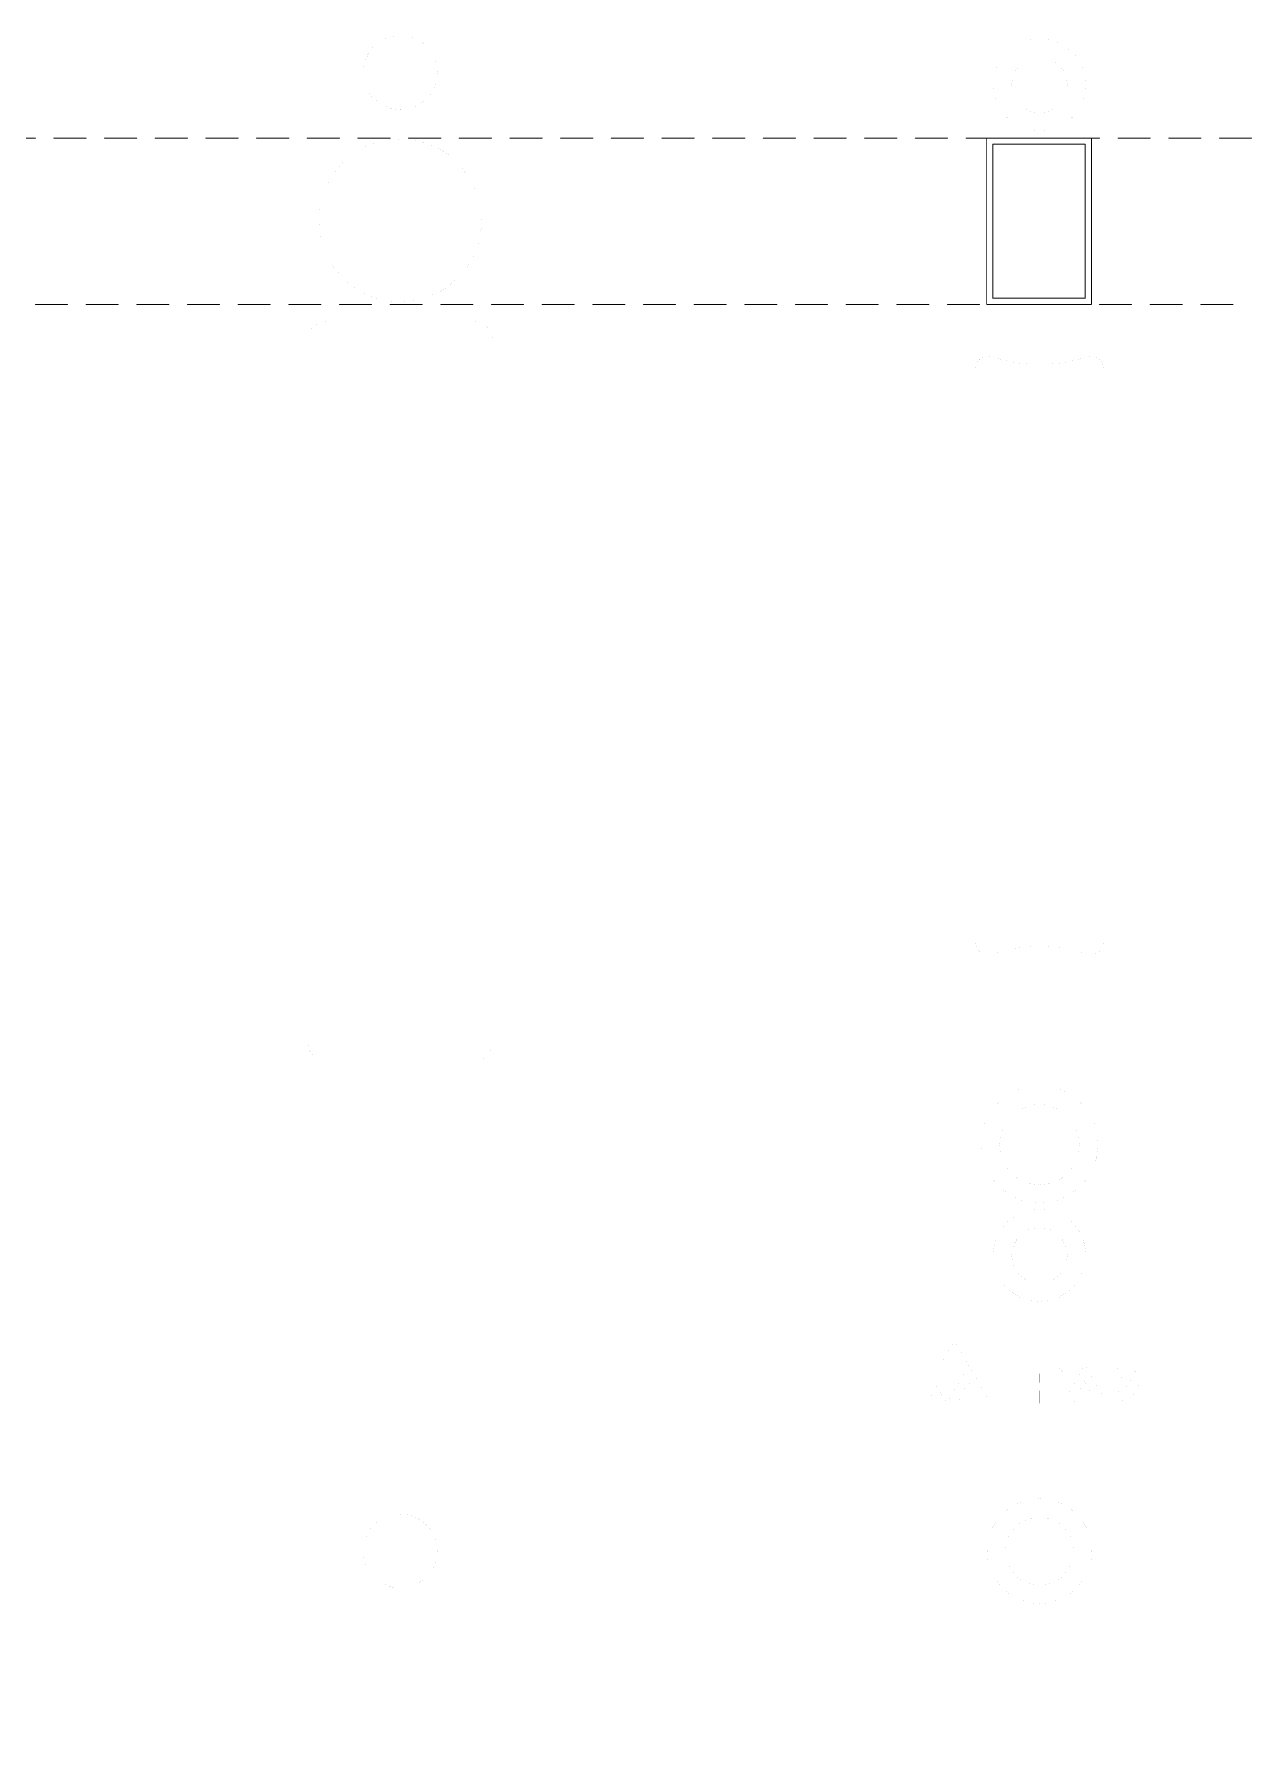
# Model space of a CAD drawing. Extents: x 56 to 255, y 68 to 308.
# Drawn here: x 155.7 to 254.5, y 67.8 to 205.9 of the extents above; entities that cross this region are included whole.
import ezdxf

# ---------------------------------------------------------------- set-up
doc = ezdxf.new("R2010")
doc.units = 0
doc.layers.add('120', color=132, linetype='CONTINUOUS')
doc.layers.add('47', color=251, linetype='CONTINUOUS')

msp = doc.modelspace()

# ---------------------------------------------------------------- linework, layer by layer
at = {"layer": '120'}
for points, const_width in [([(174.392, 67.8161), (174.392, 307.8161)], 0.001), ([(196.392, 307.8161), (196.392, 67.8161)], 0.001), ([(226.2889, 307.8161), (226.2889, 67.8161)], 0.001), ([(248.2889, 67.8161), (248.2889, 307.8161)], 0.001), ([(233, 184), (233, 197.5)], 0.0762), ([(233, 197.5), (241.5, 197.5)], 0.0762), ([(241.5, 197.5), (241.5, 184)], 0.0762), ([(233.5, 197), (241, 197)], 0.0762), ([(233.5, 197), (233.5, 184.5)], 0.0762), ([(241, 197), (241, 184.5)], 0.0762), ([(241.5, 184), (233, 184)], 0.0762), ([(241, 184.5), (233.5, 184.5)], 0.0762), ([(191.392, 182.6161), (179.392, 182.6161)], 0.001), ([(177.892, 181.1161), (177.892, 124.1162)], 0.001), ([(192.892, 181.1161), (192.892, 124.1162)], 0.001), ([(232.089, 178.8133), (232.089, 132.219)], 0.001), ([(242.4889, 132.219), (242.4889, 178.8133)], 0.001), ([(191.392, 122.6162), (179.392, 122.6162)], 0.001), ([(230.3957, 99.8808), (229.2595, 97.9133)], 0.001), ([(233.2332, 94.9654), (230.3957, 99.8808)], 0.001), ([(229.2595, 97.9133), (231.5159, 97.9131)], 0.001), ([(231.5237, 97.8996), (229.7516, 94.8306)], 0.001), ([(233.2333, 97.8605), (233.2332, 94.9654)], 0.001), ([(233.9707, 97.8604), (233.2333, 97.8605)], 0.001), ([(233.9706, 96.7073), (233.9707, 97.8604)], 0.001), ([(235.4538, 96.7072), (233.9706, 96.7073)], 0.001), ([(235.4539, 97.8603), (235.4538, 96.7072)], 0.001), ([(236.1912, 97.8603), (235.4539, 97.8603)], 0.001), ([(236.191, 94.8167), (236.1912, 97.8603)], 0.001), ([(236.5513, 97.8603), (236.5511, 94.8167)], 0.001), ([(238.2917, 97.8602), (236.5513, 97.8603)], 0.001), ([(237.2886, 97.2086), (237.2885, 96.497)], 0.001), ([(238.1459, 97.2086), (237.2886, 97.2086)], 0.001), ([(240.9495, 97.9131), (239.3046, 95.0645)], 0.001), ([(242.6511, 94.9654), (240.9495, 97.9131)], 0.001), ([(242.6513, 97.8599), (242.6511, 94.9654)], 0.001), ([(243.5001, 97.8598), (242.6513, 97.8599)], 0.001), ([(244.383, 96.029), (243.5001, 97.8598)], 0.001), ([(245.2662, 97.8597), (244.383, 96.029)], 0.001), ([(246.115, 97.8597), (245.2662, 97.8597)], 0.001), ([(246.1148, 94.8161), (246.115, 97.8597)], 0.001), ([(228.9294, 96.2279), (228.1148, 94.8172)], 0.001), ([(229.736, 94.8306), (228.9294, 96.2279)], 0.001), ([(231.5314, 96.5699), (231.0589, 95.7515)], 0.001), ([(231.0589, 95.7515), (232.0039, 95.7515)], 0.001), ([(232.0039, 95.7515), (231.5314, 96.5699)], 0.001), ([(233.9705, 94.8168), (233.9706, 95.97)], 0.001), ([(233.9706, 95.97), (235.4538, 95.9699)], 0.001), ([(235.4538, 95.9699), (235.4537, 94.8167)], 0.001), ([(237.2884, 94.8166), (237.2885, 95.8454)], 0.001), ([(237.2885, 96.497), (238.1459, 96.497)], 0.001), ([(237.2885, 95.8454), (238.0393, 95.8454)], 0.001), ([(238.0393, 95.8454), (238.6002, 94.8166)], 0.001), ([(239.3046, 95.0645), (238.8029, 95.9848)], 0.001), ([(240.9494, 96.5694), (240.4768, 95.751)], 0.001), ([(240.4768, 95.751), (241.4219, 95.7509)], 0.001), ([(241.4219, 95.7509), (240.9494, 96.5694)], 0.001), ([(243.3884, 94.8163), (243.3885, 96.3938)], 0.001), ([(243.3885, 96.3938), (244.1493, 94.8162)], 0.001), ([(244.6166, 94.8162), (245.3776, 96.3937)], 0.001), ([(245.3776, 96.3937), (245.3775, 94.8161)], 0.001), ([(228.1148, 94.8172), (230.6183, 94.817)], 0.001), ([(230.6183, 94.817), (230.8658, 95.2457)], 0.001), ([(230.8658, 95.2457), (232.1969, 95.2456)], 0.001), ([(232.1969, 95.2456), (232.4444, 94.8169)], 0.001), ([(232.4444, 94.8169), (233.9705, 94.8168)], 0.001), ([(235.4537, 94.8167), (236.191, 94.8167)], 0.001), ([(236.5511, 94.8167), (237.2884, 94.8166)], 0.001), ([(238.6002, 94.8166), (240.0362, 94.8165)], 0.001), ([(240.0362, 94.8165), (240.2837, 95.2451)], 0.001), ([(240.2837, 95.2451), (241.6149, 95.245)], 0.001), ([(241.6149, 95.245), (241.8624, 94.8164)], 0.001), ([(241.8624, 94.8164), (243.3884, 94.8163)], 0.001), ([(244.1493, 94.8162), (244.6166, 94.8162)], 0.001), ([(245.3775, 94.8161), (246.1148, 94.8161)], 0.001), ([(174.392, 67.8161), (196.392, 67.8161)], 0.001), ([(226.2889, 67.8161), (248.2889, 67.8161)], 0.001)]:
    msp.add_lwpolyline(points, dxfattribs=dict(at, const_width=const_width))
for points, const_width in [([(185.392, 199.8161, 1), (185.392, 205.8161, 1), (185.392, 199.8161)], 0.001), ([(237.2889, 198.0661, 1), (237.2889, 205.5661, 1), (237.2889, 198.0661)], 0.001), ([(237.2889, 199.5661, 1), (237.2889, 204.0661, 1), (237.2889, 199.5661)], 0.001), ([(233.019, 197.5, 1), (232.981, 197.5)], 0.0381), ([(233, 197.519, 1), (233, 197.481)], 0.0381), ([(241.519, 197.5, 1), (241.481, 197.5)], 0.0381), ([(241.5, 197.481, 1), (241.5, 197.519)], 0.0381), ([(185.392, 184.2161, 1), (185.392, 197.4161, 1), (185.392, 184.2161)], 0.001), ([(233.5, 197.019, 1), (233.5, 196.981)], 0.0381), ([(233.519, 197, 1), (233.481, 197)], 0.0381), ([(241.019, 197, 1), (240.981, 197)], 0.0381), ([(241, 196.981, 1), (241, 197.019)], 0.0381), ([(233, 184.019, 1), (233, 183.981)], 0.0381), ([(232.981, 184, 1), (233.019, 184)], 0.0381), ([(233.5, 184.519, 1), (233.5, 184.481)], 0.0381), ([(233.481, 184.5, 1), (233.519, 184.5)], 0.0381), ([(240.981, 184.5, 1), (241.019, 184.5)], 0.0381), ([(241, 184.481, 1), (241, 184.519)], 0.0381), ([(241.481, 184, 1), (241.519, 184)], 0.0381), ([(241.5, 183.981, 1), (241.5, 184.019)], 0.0381), ([(179.392, 182.6161, 0.4142), (177.892, 181.1161)], 0.001), ([(179.392, 182.6164, 1), (179.392, 182.6159)], 0.0005), ([(179.392, 182.6159, 1), (179.392, 182.6164)], 0.0005), ([(192.892, 181.1161, 0.4142), (191.392, 182.6161)], 0.001), ([(191.392, 182.6164, 1), (191.392, 182.6159)], 0.0005), ([(191.392, 182.6159, 1), (191.392, 182.6164)], 0.0005), ([(177.8922, 181.1161, 1), (177.8917, 181.1161)], 0.0005), ([(177.8917, 181.1161, 1), (177.8922, 181.1161)], 0.0005), ([(192.8922, 181.1161, 1), (192.8917, 181.1161)], 0.0005), ([(192.8917, 181.1161, 1), (192.8922, 181.1161)], 0.0005), ([(233.412, 179.7597, 0.5142), (232.0889, 178.8133)], 0.001), ([(233.412, 179.7597, 0.166), (241.1659, 179.7597)], 0.001), ([(233.4121, 179.7599, 1), (233.4119, 179.7594)], 0.0005), ([(233.4119, 179.7594, 1), (233.4121, 179.7599)], 0.0005), ([(241.1658, 179.7599, 1), (241.1659, 179.7594)], 0.0005), ([(242.489, 178.8133, 0.5142), (241.1659, 179.7597)], 0.001), ([(241.1659, 179.7594, 1), (241.1658, 179.7599)], 0.0005), ([(232.0892, 178.8133, 1), (232.0887, 178.8133)], 0.0005), ([(232.0887, 178.8133, 1), (232.0892, 178.8133)], 0.0005), ([(242.4892, 178.8133, 1), (242.4887, 178.8133)], 0.0005), ([(242.4887, 178.8133, 1), (242.4892, 178.8133)], 0.0005), ([(232.089, 132.219, 0.5142), (233.412, 131.2726)], 0.001), ([(232.0892, 132.219, 1), (232.0887, 132.219)], 0.0005), ([(232.0887, 132.219, 1), (232.0892, 132.219)], 0.0005), ([(241.1659, 131.2726, 0.166), (233.412, 131.2726)], 0.001), ([(233.4119, 131.2729, 1), (233.4121, 131.2724)], 0.0005), ([(233.4121, 131.2724, 1), (233.4119, 131.2729)], 0.0005), ([(241.1659, 131.2729, 1), (241.1658, 131.2724)], 0.0005), ([(241.1659, 131.2726, 0.5142), (242.4889, 132.219)], 0.001), ([(241.1658, 131.2724, 1), (241.1659, 131.2729)], 0.0005), ([(242.4892, 132.219, 1), (242.4887, 132.219)], 0.0005), ([(242.4887, 132.219, 1), (242.4892, 132.219)], 0.0005), ([(177.892, 124.1161, 0.4142), (179.392, 122.6161)], 0.001), ([(177.8922, 124.1161, 1), (177.8917, 124.1161)], 0.0005), ([(177.8917, 124.1162, 1), (177.8922, 124.1162)], 0.0005), ([(191.392, 122.6161, 0.4142), (192.892, 124.1161)], 0.001), ([(192.8922, 124.1161, 1), (192.8917, 124.1161)], 0.0005), ([(192.8917, 124.1162, 1), (192.8922, 124.1162)], 0.0005), ([(179.392, 122.6164, 1), (179.392, 122.6159)], 0.0005), ([(179.392, 122.6159, 1), (179.392, 122.6164)], 0.0005), ([(191.392, 122.6164, 1), (191.392, 122.6159)], 0.0005), ([(191.392, 122.6159, 1), (191.392, 122.6164)], 0.0005), ([(237.2889, 111.0661, 1), (237.2889, 120.5661, 1), (237.2889, 111.0661)], 0.001), ([(237.2889, 112.5661, 1), (237.2889, 119.0661, 1), (237.2889, 112.5661)], 0.001), ([(237.2889, 103.0661, 1), (237.2889, 110.5661, 1), (237.2889, 103.0661)], 0.001), ([(237.2889, 104.5661, 1), (237.2889, 109.0661, 1), (237.2889, 104.5661)], 0.001), ([(230.3959, 99.8809, 1), (230.3954, 99.8807)], 0.0005), ([(230.3959, 99.8807, 1), (230.3954, 99.8809)], 0.0005), ([(229.2593, 97.9134, 1), (229.2598, 97.9131)], 0.0005), ([(229.2595, 97.9135, 1), (229.2595, 97.913)], 0.0005), ([(231.5237, 97.8996, 0.5776), (231.5159, 97.9131)], 0.001), ([(231.5159, 97.9134, 1), (231.5159, 97.9129)], 0.0005), ([(231.5159, 97.9129, 1), (231.5159, 97.9134)], 0.0005), ([(231.5235, 97.8998, 1), (231.5239, 97.8995)], 0.0005), ([(231.5239, 97.8995, 1), (231.5235, 97.8998)], 0.0005), ([(233.2333, 97.8607, 1), (233.2333, 97.8602)], 0.0005), ([(233.2336, 97.8604, 1), (233.2331, 97.8605)], 0.0005), ([(233.9706, 96.7075, 1), (233.9706, 96.707)], 0.0005), ([(233.9703, 96.7073, 1), (233.9708, 96.7073)], 0.0005), ([(233.9709, 97.8604, 1), (233.9704, 97.8604)], 0.0005), ([(233.9707, 97.8602, 1), (233.9707, 97.8607)], 0.0005), ([(235.4539, 97.8606, 1), (235.4539, 97.8601)], 0.0005), ([(235.4541, 97.8603, 1), (235.4536, 97.8603)], 0.0005), ([(235.4536, 96.7072, 1), (235.454, 96.7072)], 0.0005), ([(235.4538, 96.7069, 1), (235.4538, 96.7074)], 0.0005), ([(236.1914, 97.8603, 1), (236.1909, 97.8603)], 0.0005), ([(236.1912, 97.86, 1), (236.1912, 97.8605)], 0.0005), ([(236.5515, 97.8602, 1), (236.551, 97.8603)], 0.0005), ([(236.5513, 97.8605, 1), (236.5513, 97.86)], 0.0005), ([(237.2888, 97.2086, 1), (237.2883, 97.2086)], 0.0005), ([(237.2886, 97.2088, 1), (237.2886, 97.2083)], 0.0005), ([(238.1459, 96.497, 1), (238.1459, 97.2086)], 0.001), ([(238.1459, 97.2088, 1), (238.1459, 97.2083)], 0.0005), ([(238.1459, 97.2083, 1), (238.1459, 97.2088)], 0.0005), ([(238.8029, 95.9848, 0.7638), (238.2917, 97.8601)], 0.001), ([(238.2917, 97.8604, 1), (238.2917, 97.8599)], 0.0005), ([(238.2917, 97.8599, 1), (238.2917, 97.8604)], 0.0005), ([(240.9497, 97.9133, 1), (240.9493, 97.913)], 0.0005), ([(240.9497, 97.913, 1), (240.9493, 97.9133)], 0.0005), ([(242.6513, 97.8601, 1), (242.6513, 97.8596)], 0.0005), ([(242.6515, 97.8599, 1), (242.6511, 97.8599)], 0.0005), ([(243.5003, 97.8599, 1), (243.4999, 97.8597)], 0.0005), ([(243.5001, 97.8596, 1), (243.5001, 97.8601)], 0.0005), ([(245.2662, 97.86, 1), (245.2662, 97.8595)], 0.0005), ([(245.2664, 97.8596, 1), (245.266, 97.8598)], 0.0005), ([(246.1152, 97.8597, 1), (246.1147, 97.8597)], 0.0005), ([(246.115, 97.8594, 1), (246.115, 97.8599)], 0.0005), ([(228.9296, 96.228, 1), (228.9291, 96.2277)], 0.0005), ([(228.9296, 96.2277, 1), (228.9291, 96.228)], 0.0005), ([(231.0586, 95.7516, 1), (231.0591, 95.7514)], 0.0005), ([(231.0589, 95.7517, 1), (231.0588, 95.7513)], 0.0005), ([(231.5316, 96.5701, 1), (231.5312, 96.5698)], 0.0005), ([(231.5316, 96.5698, 1), (231.5312, 96.5701)], 0.0005), ([(232.0037, 95.7513, 1), (232.0041, 95.7516)], 0.0005), ([(232.0039, 95.7512, 1), (232.0039, 95.7517)], 0.0005), ([(233.9706, 95.9702, 1), (233.9705, 95.9697)], 0.0005), ([(233.9708, 95.97, 1), (233.9703, 95.97)], 0.0005), ([(235.454, 95.9699, 1), (235.4535, 95.9699)], 0.0005), ([(235.4538, 95.9696, 1), (235.4538, 95.9701)], 0.0005), ([(237.2885, 96.4973, 1), (237.2885, 96.4968)], 0.0005), ([(237.2883, 96.497, 1), (237.2888, 96.497)], 0.0005), ([(237.2887, 95.8454, 1), (237.2882, 95.8454)], 0.0005), ([(237.2885, 95.8457, 1), (237.2885, 95.8452)], 0.0005), ([(238.0395, 95.8455, 1), (238.0391, 95.8453)], 0.0005), ([(238.0393, 95.8452, 1), (238.0393, 95.8456)], 0.0005), ([(238.1459, 96.4972, 1), (238.1459, 96.4967)], 0.0005), ([(238.1459, 96.4967, 1), (238.1459, 96.4972)], 0.0005), ([(238.8031, 95.9849, 1), (238.8027, 95.9846)], 0.0005), ([(238.8028, 95.985, 1), (238.803, 95.9846)], 0.0005), ([(240.4768, 95.7512, 1), (240.4768, 95.7507)], 0.0005), ([(240.4766, 95.7511, 1), (240.477, 95.7508)], 0.0005), ([(240.9496, 96.5695, 1), (240.9492, 96.5692)], 0.0005), ([(240.9496, 96.5692, 1), (240.9492, 96.5695)], 0.0005), ([(241.4217, 95.7508, 1), (241.4221, 95.751)], 0.0005), ([(241.4219, 95.7506, 1), (241.4219, 95.7511)], 0.0005), ([(243.3888, 96.3939, 1), (243.3883, 96.3937)], 0.0005), ([(243.3888, 96.3938, 1), (243.3883, 96.3938)], 0.0005), ([(244.3828, 96.0291, 1), (244.3833, 96.0289)], 0.0005), ([(244.3828, 96.0289, 1), (244.3833, 96.0291)], 0.0005), ([(245.3778, 96.3936, 1), (245.3773, 96.3937)], 0.0005), ([(245.3778, 96.3935, 1), (245.3774, 96.3938)], 0.0005), ([(228.1148, 94.8174, 1), (228.1148, 94.8169)], 0.0005), ([(228.1146, 94.8173, 1), (228.115, 94.8171)], 0.0005), ([(229.736, 94.8306, 0.5772), (229.7516, 94.8306)], 0.001), ([(229.7362, 94.8307, 1), (229.7358, 94.8305)], 0.0005), ([(229.7357, 94.8305, 1), (229.7362, 94.8307)], 0.0005), ([(229.7518, 94.8305, 1), (229.7513, 94.8307)], 0.0005), ([(229.7513, 94.8307, 1), (229.7518, 94.8305)], 0.0005), ([(230.618, 94.8172, 1), (230.6185, 94.8169)], 0.0005), ([(230.6182, 94.8168, 1), (230.6183, 94.8173)], 0.0005), ([(230.8658, 95.2459, 1), (230.8658, 95.2454)], 0.0005), ([(230.866, 95.2456, 1), (230.8656, 95.2458)], 0.0005), ([(232.1972, 95.2457, 1), (232.1967, 95.2455)], 0.0005), ([(232.1969, 95.2454, 1), (232.1969, 95.2458)], 0.0005), ([(232.4444, 94.8172, 1), (232.4444, 94.8167)], 0.0005), ([(232.4442, 94.8168, 1), (232.4446, 94.817)], 0.0005), ([(233.2329, 94.9654, 1), (233.2334, 94.9654)], 0.0005), ([(233.233, 94.9652, 1), (233.2334, 94.9655)], 0.0005), ([(233.9702, 94.8168, 1), (233.9707, 94.8168)], 0.0005), ([(233.9705, 94.8166, 1), (233.9705, 94.8171)], 0.0005), ([(235.4534, 94.8167, 1), (235.4539, 94.8167)], 0.0005), ([(235.4537, 94.817, 1), (235.4537, 94.8165)], 0.0005), ([(236.1908, 94.8167, 1), (236.1913, 94.8167)], 0.0005), ([(236.191, 94.8164, 1), (236.191, 94.8169)], 0.0005), ([(236.5511, 94.8169, 1), (236.5511, 94.8164)], 0.0005), ([(236.5508, 94.8167, 1), (236.5513, 94.8167)], 0.0005), ([(237.2882, 94.8166, 1), (237.2887, 94.8166)], 0.0005), ([(237.2884, 94.8164, 1), (237.2884, 94.8169)], 0.0005), ([(238.5999, 94.8164, 1), (238.6004, 94.8167)], 0.0005), ([(238.6002, 94.8168, 1), (238.6002, 94.8163)], 0.0005), ([(239.3044, 95.0646, 1), (239.3048, 95.0644)], 0.0005), ([(239.3044, 95.0644, 1), (239.3048, 95.0646)], 0.0005), ([(240.036, 94.8166, 1), (240.0364, 94.8163)], 0.0005), ([(240.0362, 94.8162, 1), (240.0362, 94.8167)], 0.0005), ([(240.2837, 95.2454, 1), (240.2837, 95.2449)], 0.0005), ([(240.2839, 95.245, 1), (240.2835, 95.2453)], 0.0005), ([(241.6151, 95.2452, 1), (241.6147, 95.2449)], 0.0005), ([(241.6149, 95.2448, 1), (241.6149, 95.2453)], 0.0005), ([(241.8624, 94.8166, 1), (241.8624, 94.8161)], 0.0005), ([(241.8621, 94.8162, 1), (241.8626, 94.8165)], 0.0005), ([(242.6509, 94.9652, 1), (242.6513, 94.9655)], 0.0005), ([(242.6509, 94.9654, 1), (242.6514, 94.9654)], 0.0005), ([(243.3882, 94.8163, 1), (243.3887, 94.8163)], 0.0005), ([(243.3884, 94.816, 1), (243.3884, 94.8165)], 0.0005), ([(244.1493, 94.8165, 1), (244.1493, 94.816)], 0.0005), ([(244.1491, 94.8161, 1), (244.1496, 94.8163)], 0.0005), ([(244.6164, 94.8163, 1), (244.6168, 94.8161)], 0.0005), ([(244.6166, 94.816, 1), (244.6166, 94.8164)], 0.0005), ([(245.3775, 94.8164, 1), (245.3775, 94.8159)], 0.0005), ([(245.3772, 94.8161, 1), (245.3777, 94.8161)], 0.0005), ([(246.1146, 94.8161, 1), (246.115, 94.8161)], 0.0005), ([(246.1148, 94.8159, 1), (246.1148, 94.8164)], 0.0005), ([(237.2889, 78.5661, 1), (237.2889, 87.0661, 1), (237.2889, 78.5661)], 0.001), ([(185.392, 79.8161, 1), (185.392, 85.8161, 1), (185.392, 79.8161)], 0.001), ([(237.2889, 80.0661, 1), (237.2889, 85.5661, 1), (237.2889, 80.0661)], 0.001), ([(174.392, 67.8164, 1), (174.392, 67.8159)], 0.0005), ([(174.3917, 67.8161, 1), (174.3922, 67.8161)], 0.0005), ([(196.3917, 67.8161, 1), (196.3922, 67.8161)], 0.0005), ([(196.392, 67.8159, 1), (196.392, 67.8164)], 0.0005), ([(226.2889, 67.8164, 1), (226.2889, 67.8159)], 0.0005), ([(226.2887, 67.8161, 1), (226.2892, 67.8161)], 0.0005), ([(248.2887, 67.8161, 1), (248.2892, 67.8161)], 0.0005), ([(248.2889, 67.8159, 1), (248.2889, 67.8164)], 0.0005)]:
    msp.add_lwpolyline(points, format="xyb", dxfattribs=dict(at, const_width=const_width))
at = {"layer": '47', "const_width": 0.0762}
for points in [[(153.1591, 197.5), (155.7727, 197.5)], [(157.2727, 197.5), (159.8864, 197.5)], [(161.3864, 197.5), (164, 197.5)], [(165.5, 197.5), (168.1136, 197.5)], [(169.6136, 197.5), (172.2273, 197.5)], [(173.7273, 197.5), (176.3409, 197.5)], [(177.8409, 197.5), (180.4545, 197.5)], [(181.9545, 197.5), (184.5682, 197.5)], [(186.0682, 197.5), (188.6818, 197.5)], [(190.1818, 197.5), (192.7955, 197.5)], [(194.2955, 197.5), (196.9091, 197.5)], [(198.4091, 197.5), (201.0227, 197.5)], [(202.5227, 197.5), (205.1364, 197.5)], [(206.6364, 197.5), (209.25, 197.5)], [(210.75, 197.5), (213.3636, 197.5)], [(214.8636, 197.5), (217.4773, 197.5)], [(218.9773, 197.5), (221.5909, 197.5)], [(223.0909, 197.5), (225.7045, 197.5)], [(227.2045, 197.5), (229.8182, 197.5)], [(231.3182, 197.5), (233.9318, 197.5)], [(235.4318, 197.5), (238.0455, 197.5)], [(239.5455, 197.5), (242.1591, 197.5)], [(243.6591, 197.5), (246.2727, 197.5)], [(247.7727, 197.5), (250.3864, 197.5)], [(251.8864, 197.5), (254.5, 197.5)], [(155.7727, 184), (158.3864, 184)], [(159.8864, 184), (162.5, 184)], [(164, 184), (166.6136, 184)], [(168.1136, 184), (170.7273, 184)], [(172.2273, 184), (174.8409, 184)], [(176.3409, 184), (178.9545, 184)], [(180.4545, 184), (183.0682, 184)], [(184.5682, 184), (187.1818, 184)], [(188.6818, 184), (191.2955, 184)], [(192.7955, 184), (195.4091, 184)], [(196.9091, 184), (199.5227, 184)], [(201.0227, 184), (203.6364, 184)], [(205.1364, 184), (207.75, 184)], [(209.25, 184), (211.8636, 184)], [(213.3636, 184), (215.9773, 184)], [(217.4773, 184), (220.0909, 184)], [(221.5909, 184), (224.2045, 184)], [(225.7045, 184), (228.3182, 184)], [(229.8182, 184), (232.4318, 184)], [(233.9318, 184), (236.5455, 184)], [(238.0455, 184), (240.6591, 184)], [(242.1591, 184), (244.7727, 184)], [(246.2727, 184), (248.8864, 184)], [(250.3864, 184), (253, 184)]]:
    msp.add_lwpolyline(points, dxfattribs=at)
at = {"layer": '47', "const_width": 0.0381}
for points in [[(155.7727, 197.481, 1), (155.7727, 197.519)], [(157.2727, 197.519, 1), (157.2727, 197.481)], [(159.8864, 197.481, 1), (159.8864, 197.519)], [(161.3864, 197.519, 1), (161.3864, 197.481)], [(164, 197.481, 1), (164, 197.519)], [(165.5, 197.519, 1), (165.5, 197.481)], [(168.1136, 197.481, 1), (168.1136, 197.519)], [(169.6136, 197.519, 1), (169.6136, 197.481)], [(172.2273, 197.481, 1), (172.2273, 197.519)], [(173.7273, 197.519, 1), (173.7273, 197.481)], [(176.3409, 197.481, 1), (176.3409, 197.519)], [(177.8409, 197.519, 1), (177.8409, 197.481)], [(180.4545, 197.481, 1), (180.4545, 197.519)], [(181.9545, 197.519, 1), (181.9545, 197.481)], [(184.5682, 197.481, 1), (184.5682, 197.519)], [(186.0682, 197.519, 1), (186.0682, 197.481)], [(188.6818, 197.481, 1), (188.6818, 197.519)], [(190.1818, 197.519, 1), (190.1818, 197.481)], [(192.7955, 197.481, 1), (192.7955, 197.519)], [(194.2955, 197.519, 1), (194.2955, 197.481)], [(196.9091, 197.481, 1), (196.9091, 197.519)], [(198.4091, 197.519, 1), (198.4091, 197.481)], [(201.0227, 197.481, 1), (201.0227, 197.519)], [(202.5227, 197.519, 1), (202.5227, 197.481)], [(205.1364, 197.481, 1), (205.1364, 197.519)], [(206.6364, 197.519, 1), (206.6364, 197.481)], [(209.25, 197.481, 1), (209.25, 197.519)], [(210.75, 197.519, 1), (210.75, 197.481)], [(213.3636, 197.481, 1), (213.3636, 197.519)], [(214.8636, 197.519, 1), (214.8636, 197.481)], [(217.4773, 197.481, 1), (217.4773, 197.519)], [(218.9773, 197.519, 1), (218.9773, 197.481)], [(221.5909, 197.481, 1), (221.5909, 197.519)], [(223.0909, 197.519, 1), (223.0909, 197.481)], [(225.7045, 197.481, 1), (225.7045, 197.519)], [(227.2045, 197.519, 1), (227.2045, 197.481)], [(229.8182, 197.481, 1), (229.8182, 197.519)], [(231.3182, 197.519, 1), (231.3182, 197.481)], [(233.9318, 197.481, 1), (233.9318, 197.519)], [(235.4318, 197.519, 1), (235.4318, 197.481)], [(238.0455, 197.481, 1), (238.0455, 197.519)], [(239.5455, 197.519, 1), (239.5455, 197.481)], [(242.1591, 197.481, 1), (242.1591, 197.519)], [(243.6591, 197.519, 1), (243.6591, 197.481)], [(246.2727, 197.481, 1), (246.2727, 197.519)], [(247.7727, 197.519, 1), (247.7727, 197.481)], [(250.3864, 197.481, 1), (250.3864, 197.519)], [(251.8864, 197.519, 1), (251.8864, 197.481)], [(254.5, 197.481, 1), (254.5, 197.519)], [(155.7727, 184.019, 1), (155.7727, 183.981)], [(158.3864, 183.981, 1), (158.3864, 184.019)], [(159.8864, 184.019, 1), (159.8864, 183.981)], [(162.5, 183.981, 1), (162.5, 184.019)], [(164, 184.019, 1), (164, 183.981)], [(166.6136, 183.981, 1), (166.6136, 184.019)], [(168.1136, 184.019, 1), (168.1136, 183.981)], [(170.7273, 183.981, 1), (170.7273, 184.019)], [(172.2273, 184.019, 1), (172.2273, 183.981)], [(174.8409, 183.981, 1), (174.8409, 184.019)], [(176.3409, 184.019, 1), (176.3409, 183.981)], [(178.9545, 183.981, 1), (178.9545, 184.019)], [(180.4545, 184.019, 1), (180.4545, 183.981)], [(183.0682, 183.981, 1), (183.0682, 184.019)], [(184.5682, 184.019, 1), (184.5682, 183.981)], [(187.1818, 183.981, 1), (187.1818, 184.019)], [(188.6818, 184.019, 1), (188.6818, 183.981)], [(191.2955, 183.981, 1), (191.2955, 184.019)], [(192.7955, 184.019, 1), (192.7955, 183.981)], [(195.4091, 183.981, 1), (195.4091, 184.019)], [(196.9091, 184.019, 1), (196.9091, 183.981)], [(199.5227, 183.981, 1), (199.5227, 184.019)], [(201.0227, 184.019, 1), (201.0227, 183.981)], [(203.6364, 183.981, 1), (203.6364, 184.019)], [(205.1364, 184.019, 1), (205.1364, 183.981)], [(207.75, 183.981, 1), (207.75, 184.019)], [(209.25, 184.019, 1), (209.25, 183.981)], [(211.8636, 183.981, 1), (211.8636, 184.019)], [(213.3636, 184.019, 1), (213.3636, 183.981)], [(215.9773, 183.981, 1), (215.9773, 184.019)], [(217.4773, 184.019, 1), (217.4773, 183.981)], [(220.0909, 183.981, 1), (220.0909, 184.019)], [(221.5909, 184.019, 1), (221.5909, 183.981)], [(224.2045, 183.981, 1), (224.2045, 184.019)], [(225.7045, 184.019, 1), (225.7045, 183.981)], [(228.3182, 183.981, 1), (228.3182, 184.019)], [(229.8182, 184.019, 1), (229.8182, 183.981)], [(232.4318, 183.981, 1), (232.4318, 184.019)], [(233.9318, 184.019, 1), (233.9318, 183.981)], [(236.5455, 183.981, 1), (236.5455, 184.019)], [(238.0455, 184.019, 1), (238.0455, 183.981)], [(240.6591, 183.981, 1), (240.6591, 184.019)], [(242.1591, 184.019, 1), (242.1591, 183.981)], [(244.7727, 183.981, 1), (244.7727, 184.019)], [(246.2727, 184.019, 1), (246.2727, 183.981)], [(248.8864, 183.981, 1), (248.8864, 184.019)], [(250.3864, 184.019, 1), (250.3864, 183.981)], [(253, 183.981, 1), (253, 184.019)]]:
    msp.add_lwpolyline(points, format="xyb", dxfattribs=at)

doc.saveas('drawing.dxf')
